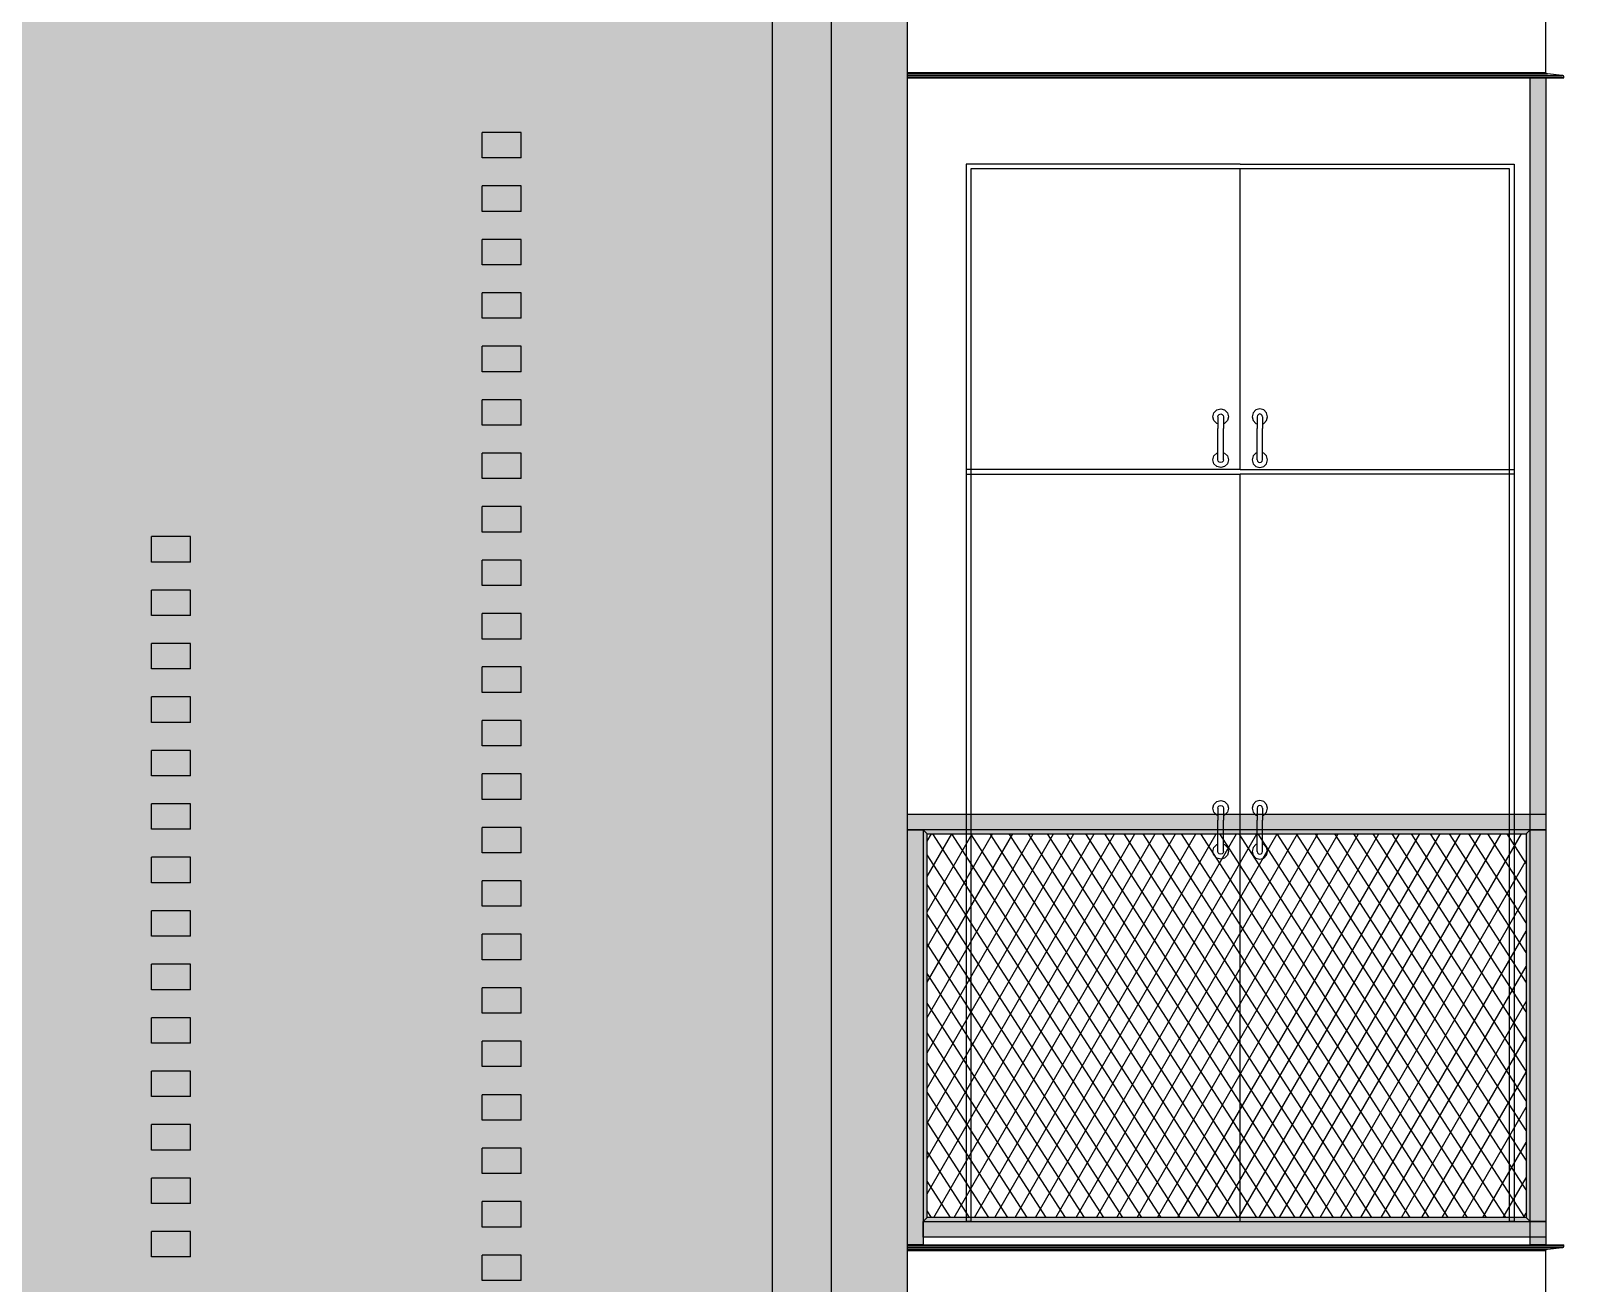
# Model space of a CAD drawing. Header units: metres. Extents: x 476297 to 476657, y 4620828 to 4621206.
# Drawn here: x 476568.757 to 476572.746, y 4621032.209 to 4621035.405 of the extents above; entities that cross this region are included whole.
import ezdxf

# ---------------------------------------------------------------- set-up
doc = ezdxf.new("R2010")
doc.units = ezdxf.units.M
doc.header["$MEASUREMENT"] = 0
for name, color, linetype in [('New2D Drafting - General', 7, 'Continuous'), ('New2D Drafting - General_Pen_No__30_Pen_No__9_Pen_No__9', 7, 'Continuous'), ('NewStructural - Bearing', 7, 'Continuous'), ('Structural - Bearing', 7, 'Continuous'), ('zoma', 7, 'Continuous')]:
    doc.layers.add(name, color=color, linetype=linetype)
doc.styles.add('GENERATED_STYLE_2', font='arial.ttf')
doc.dimstyles.new('GENERATED_STYLE__1', dxfattribs={"dimtxt": 0.2, "dimasz": 0.064421, "dimexe": 0.18, "dimexo": 0.003, "dimgap": 0.09, "dimtad": 1, "dimtih": 1, "dimtoh": 1, "dimzin": 0, "dimdsep": 46, "dimtxsty": 'GENERATED_STYLE_2', "dimblk": 'ARROWHEAD_2', "dimblk1": 'ARROWHEAD_2', "dimblk2": 'ARROWHEAD_2', "dimcen": 0.09, "dimclrd": 142, "dimclre": 142, "dimclrt": 142, "dimadec": 0, "dimazin": 0, "dimtfac": 1, "dimtdec": 4, "dimtmove": 0, "dimatfit": 3, "dimfxl": 1, "dimtolj": 1, "dimtzin": 0, "dimarcsym": 0})

# ---------------------------------------------------------------- blocks, each defined once
blk = doc.blocks.new('*D19', base_point=(476844.5271, 4621385.791))
at = {"layer": 'zoma', "color": 142, "linetype": 'Continuous', "lineweight": 0, "transparency": 16777216}
for p, q in [((476570.5254, 4621023.3108), (476570.5254, 4621023.1836)), ((476570.9254, 4621023.3108), (476570.9254, 4621023.1836)), ((476570.5009, 4621023.2048), (476570.5499, 4621023.2896)), ((476570.9009, 4621023.2048), (476570.9499, 4621023.2896)), ((476570.9254, 4621023.2472), (476570.5254, 4621023.2472)), ((476570.9669, 4621023.2472), (476570.9254, 4621023.2472))]:
    blk.add_line(p, q, dxfattribs=at)
at = {"layer": 'zoma', "color": 142, "lineweight": 0, "transparency": 16777216, "insert": (476570.9499, 4621023.2872), "char_height": 0.2, "attachment_point": 7, "style": 'GENERATED_STYLE_2'}
blk.add_mtext('\\A1;{\\pql;\\fArial CYR|b0|i0|c204|p34;0,40}', dxfattribs=at)
blk = doc.blocks.new('ARROWHEAD_2')
at = {"color": 0, "linetype": 'Continuous', "lineweight": 0}
for p, q in [((-0.378, -0.655), (0.378, 0.655)), ((0, 0), (-1, 0))]:
    blk.add_line(p, q, dxfattribs=at)
blk = doc.blocks.new('*D20', base_point=(476844.5271, 4621385.791))
at = {"layer": 'zoma', "color": 142, "linetype": 'Continuous', "lineweight": 0, "transparency": 16777216}
for p, q in [((476564.0255, 4621023.3108), (476564.0255, 4621023.1836)), ((476570.5254, 4621023.3108), (476570.5254, 4621023.1836)), ((476564.0011, 4621023.2048), (476564.05, 4621023.2896)), ((476570.5009, 4621023.2048), (476570.5499, 4621023.2896)), ((476570.5254, 4621023.2472), (476564.0255, 4621023.2472))]:
    blk.add_line(p, q, dxfattribs=at)
at = {"layer": 'zoma', "color": 142, "lineweight": 0, "transparency": 16777216, "char_height": 0.2, "attachment_point": 7, "style": 'GENERATED_STYLE_2'}
for s, insert in [('\\A1;{\\pql;\\fArial CYR|b0|i0|c204|p34;0,40}', (476564.05, 4621023.2872)), ('\\A1;{\\pql;\\fArial CYR|b0|i0|c204|p34;6,50}', (476567.0094, 4621023.2872))]:
    blk.add_mtext(s, dxfattribs=dict(at, insert=insert))

msp = doc.modelspace()

# ---------------------------------------------------------------- hatches: boundary and pattern name
at = {"layer": 'New2D Drafting - General', "linetype": 'Continuous', "lineweight": 0}
h = msp.add_hatch(dxfattribs=at)
h.set_pattern_fill('BATT_INSULATION', style=0, pattern_type=2)
h.set_pattern_definition([(60, (476844.52715, 4621385.791044), (-0.038971143, 0.0225), []), (122.833095, (476844.52715, 4621385.791044), (0.0368060797, 0.01875), [])])
h.paths.add_polyline_path([(476571.0454, 4621033.356), (476572.5758, 4621033.356), (476572.5758, 4621032.376), (476571.0454, 4621032.376)])
at = {"layer": 'New2D Drafting - General_Pen_No__30_Pen_No__9_Pen_No__9', "linetype": 'Continuous', "lineweight": 0}
h = msp.add_hatch(dxfattribs=at)
h.set_pattern_fill('BRICK___RUNNING_BOND', color=252, style=0, pattern_type=2)
h.set_pattern_definition([(180, (476560.325686, 4621034.17524), (0, 0.06664), []), (90, (476560.32569, 4621034.17524), (0.2448, 0), [0.06664, -0.06664]), (90, (476560.20329, 4621034.24188), (0.2448, 0), [0.06664, -0.06664])])
h.paths.add_polyline_path([(476553.1553, 4621031.666), (476553.2251, 4621031.666), (476553.2251, 4621029.066), (476570.9254, 4621029.066), (476570.9254, 4621024.666), (476570.9954, 4621024.666), (476570.9954, 4621029.166), (476570.9954, 4621039.1656), (476553.1553, 4621039.1656), (476553.1553, 4621038.706)])
h.paths.add_polyline_path([(476558.5251, 4621031.666), (476560.1251, 4621031.666), (476560.1251, 4621030.066), (476558.5251, 4621030.066)], flags=0)
h.paths.add_polyline_path([(476560.1251, 4621036.466), (476560.1251, 4621038.066), (476558.5251, 4621038.066), (476558.5251, 4621036.466)], flags=0)
h.paths.add_polyline_path([(476558.5251, 4621034.866), (476560.1251, 4621034.866), (476560.1251, 4621033.266), (476558.5251, 4621033.266)], flags=0)
h.paths.add_polyline_path([(476565.8257, 4621030.066), (476564.2253, 4621030.066), (476564.2253, 4621031.666), (476565.8257, 4621031.666)], flags=0)
h.paths.add_polyline_path([(476564.2253, 4621034.866), (476565.8257, 4621034.866), (476565.8257, 4621033.266), (476564.2253, 4621033.266)], flags=0)
h.paths.add_polyline_path([(476564.2253, 4621038.066), (476564.2253, 4621036.466), (476565.8257, 4621036.466), (476565.8257, 4621038.066)], flags=0)
for points in [[(476570.8004, 4621024.666), (476570.6504, 4621024.666), (476570.6504, 4621038.4661), (476570.8004, 4621038.4661)], [(476572.6258, 4621035.286), (476572.6258, 4621032.366), (476572.5858, 4621032.366), (476572.5858, 4621035.286)], [(476572.6258, 4621033.406), (476572.6258, 4621033.366), (476570.9954, 4621033.366), (476570.9954, 4621033.406)], [(476571.0354, 4621032.306), (476570.9954, 4621032.306), (476570.9954, 4621033.366), (476571.0354, 4621033.366)], [(476571.0354, 4621032.366), (476571.0454, 4621032.376), (476571.0454, 4621033.356), (476571.0354, 4621033.366)], [(476572.5758, 4621033.356), (476572.5858, 4621033.366), (476571.0354, 4621033.366), (476571.0454, 4621033.356)], [(476572.5758, 4621032.376), (476572.5858, 4621032.366), (476572.5858, 4621033.366), (476572.5758, 4621033.356)], [(476572.6258, 4621032.306), (476572.5858, 4621032.306), (476572.5858, 4621033.366), (476572.6258, 4621033.366)], [(476572.5858, 4621032.366), (476572.5758, 4621032.376), (476571.0454, 4621032.376), (476571.0354, 4621032.366)], [(476572.6258, 4621032.366), (476572.6258, 4621032.326), (476571.0354, 4621032.326), (476571.0354, 4621032.366)]]:
    msp.add_hatch(color=255, dxfattribs=at).paths.add_polyline_path(points)

# ---------------------------------------------------------------- linework, layer by layer
at = {"layer": 'New2D Drafting - General', "color": 7, "linetype": 'Continuous', "lineweight": 0, "flags": 128}
msp.add_lwpolyline([(476571.0454, 4621033.356), (476572.5758, 4621033.356), (476572.5758, 4621032.376), (476571.0454, 4621032.376)], close=True, dxfattribs=at)
at = {"layer": 'New2D Drafting - General_Pen_No__30_Pen_No__9_Pen_No__9', "color": 7, "linetype": 'Continuous', "lineweight": 0, "flags": 128}
for points in [[(476553.1553, 4621031.666), (476553.2251, 4621031.666), (476553.2251, 4621029.066), (476570.9254, 4621029.066), (476570.9254, 4621024.666), (476570.9954, 4621024.666), (476570.9954, 4621029.166), (476570.9954, 4621039.1656), (476553.1553, 4621039.1656), (476553.1553, 4621038.706)], [(476570.8004, 4621024.666), (476570.6504, 4621024.666), (476570.6504, 4621038.4661), (476570.8004, 4621038.4661)], [(476572.6258, 4621035.286), (476572.6258, 4621032.366), (476572.5858, 4621032.366), (476572.5858, 4621035.286)], [(476572.6258, 4621033.406), (476572.6258, 4621033.366), (476570.9954, 4621033.366), (476570.9954, 4621033.406)], [(476571.0354, 4621032.306), (476570.9954, 4621032.306), (476570.9954, 4621033.366), (476571.0354, 4621033.366)], [(476571.0354, 4621032.366), (476571.0454, 4621032.376), (476571.0454, 4621033.356), (476571.0354, 4621033.366)], [(476572.5758, 4621033.356), (476572.5858, 4621033.366), (476571.0354, 4621033.366), (476571.0454, 4621033.356)], [(476572.5758, 4621032.376), (476572.5858, 4621032.366), (476572.5858, 4621033.366), (476572.5758, 4621033.356)], [(476572.6258, 4621032.306), (476572.5858, 4621032.306), (476572.5858, 4621033.366), (476572.6258, 4621033.366)], [(476572.5858, 4621032.366), (476572.5758, 4621032.376), (476571.0454, 4621032.376), (476571.0354, 4621032.366)], [(476572.6258, 4621032.366), (476572.6258, 4621032.326), (476571.0354, 4621032.326), (476571.0354, 4621032.366)]]:
    msp.add_lwpolyline(points, close=True, dxfattribs=at)
at = {"layer": 'NewStructural - Bearing', "color": 7, "linetype": 'Continuous', "lineweight": 0}
for p, q in [((476569.9089, 4621035.082), (476569.9089, 4621035.147)), ((476570.0085, 4621035.147), (476569.9089, 4621035.147)), ((476570.0085, 4621035.082), (476570.0085, 4621035.147)), ((476570.0085, 4621035.082), (476569.9089, 4621035.082)), ((476571.8453, 4621035.066), (476571.1453, 4621035.066)), ((476571.1453, 4621035.066), (476571.1453, 4621034.286)), ((476572.5333, 4621035.054), (476571.1573, 4621035.054)), ((476571.1573, 4621035.054), (476571.1573, 4621034.286)), ((476571.8453, 4621035.066), (476572.5453, 4621035.066)), ((476571.8453, 4621034.286), (476571.8453, 4621035.054)), ((476572.5333, 4621034.286), (476572.5333, 4621035.054)), ((476572.5453, 4621035.066), (476572.5453, 4621034.286)), ((476569.9089, 4621034.9455), (476569.9089, 4621035.0105)), ((476570.0085, 4621035.0105), (476569.9089, 4621035.0105)), ((476570.0085, 4621034.9455), (476570.0085, 4621035.0105)), ((476570.0085, 4621034.9455), (476569.9089, 4621034.9455)), ((476569.9089, 4621034.809), (476569.9089, 4621034.874)), ((476570.0085, 4621034.874), (476569.9089, 4621034.874)), ((476570.0085, 4621034.809), (476570.0085, 4621034.874)), ((476570.0085, 4621034.809), (476569.9089, 4621034.809)), ((476569.9089, 4621034.6725), (476569.9089, 4621034.7375)), ((476570.0085, 4621034.7375), (476569.9089, 4621034.7375)), ((476570.0085, 4621034.6725), (476570.0085, 4621034.7375)), ((476570.0085, 4621034.6725), (476569.9089, 4621034.6725)), ((476569.9089, 4621034.536), (476569.9089, 4621034.601)), ((476570.0085, 4621034.601), (476569.9089, 4621034.601)), ((476570.0085, 4621034.536), (476570.0085, 4621034.601)), ((476570.0085, 4621034.536), (476569.9089, 4621034.536)), ((476569.9089, 4621034.3995), (476569.9089, 4621034.4645)), ((476570.0085, 4621034.4645), (476569.9089, 4621034.4645)), ((476570.0085, 4621034.3995), (476570.0085, 4621034.4645)), ((476571.7779, 4621034.431), (476571.7853, 4621034.4383)), ((476571.7853, 4621034.4383), (476571.7953, 4621034.441)), ((476571.7953, 4621034.441), (476571.8053, 4621034.4383)), ((476571.8053, 4621034.4383), (476571.8126, 4621034.431)), ((476571.8853, 4621034.4383), (476571.8779, 4621034.431)), ((476571.8953, 4621034.441), (476571.8853, 4621034.4383)), ((476571.9053, 4621034.4383), (476571.8953, 4621034.441)), ((476571.9126, 4621034.431), (476571.9053, 4621034.4383)), ((476570.0085, 4621034.3995), (476569.9089, 4621034.3995)), ((476571.7753, 4621034.421), (476571.7779, 4621034.431)), ((476571.7779, 4621034.411), (476571.7753, 4621034.421)), ((476571.7853, 4621034.4037), (476571.7779, 4621034.411)), ((476571.7883, 4621034.4029), (476571.7853, 4621034.4037)), ((476571.7883, 4621034.421), (476571.7892, 4621034.4245)), ((476571.7883, 4621034.421), (476571.7883, 4621034.417)), ((476571.7883, 4621034.417), (476571.7883, 4621034.406)), ((476571.7883, 4621034.406), (476571.7883, 4621034.391)), ((476571.7892, 4621034.4245), (476571.7918, 4621034.4271)), ((476571.7918, 4621034.4271), (476571.7953, 4621034.428)), ((476571.7953, 4621034.428), (476571.7988, 4621034.4271)), ((476571.7988, 4621034.4271), (476571.8013, 4621034.4245)), ((476571.8013, 4621034.4245), (476571.8023, 4621034.421)), ((476571.8023, 4621034.421), (476571.8023, 4621034.417)), ((476571.8023, 4621034.417), (476571.8023, 4621034.406)), ((476571.8023, 4621034.406), (476571.8023, 4621034.391)), ((476571.8053, 4621034.4037), (476571.8023, 4621034.4029)), ((476571.8126, 4621034.411), (476571.8053, 4621034.4037)), ((476571.8126, 4621034.431), (476571.8153, 4621034.421)), ((476571.8153, 4621034.421), (476571.8126, 4621034.411)), ((476571.8779, 4621034.431), (476571.8753, 4621034.421)), ((476571.8753, 4621034.421), (476571.8779, 4621034.411)), ((476571.8779, 4621034.411), (476571.8853, 4621034.4037)), ((476571.8853, 4621034.4037), (476571.8883, 4621034.4029)), ((476571.8892, 4621034.4245), (476571.8883, 4621034.421)), ((476571.8883, 4621034.421), (476571.8883, 4621034.417)), ((476571.8883, 4621034.417), (476571.8883, 4621034.406)), ((476571.8883, 4621034.406), (476571.8883, 4621034.391)), ((476571.8918, 4621034.4271), (476571.8892, 4621034.4245)), ((476571.8953, 4621034.428), (476571.8918, 4621034.4271)), ((476571.8988, 4621034.4271), (476571.8953, 4621034.428)), ((476571.9013, 4621034.4245), (476571.8988, 4621034.4271)), ((476571.9023, 4621034.421), (476571.9013, 4621034.4245)), ((476571.9023, 4621034.421), (476571.9023, 4621034.417)), ((476571.9023, 4621034.417), (476571.9023, 4621034.406)), ((476571.9023, 4621034.406), (476571.9023, 4621034.391)), ((476571.9023, 4621034.4029), (476571.9053, 4621034.4037)), ((476571.9053, 4621034.4037), (476571.9126, 4621034.411)), ((476571.9153, 4621034.421), (476571.9126, 4621034.431)), ((476571.9126, 4621034.411), (476571.9153, 4621034.421)), ((476571.7883, 4621034.341), (476571.7883, 4621034.391)), ((476571.8023, 4621034.341), (476571.8023, 4621034.391)), ((476571.8883, 4621034.341), (476571.8883, 4621034.391)), ((476571.9023, 4621034.341), (476571.9023, 4621034.391)), ((476569.9089, 4621034.2629), (476569.9089, 4621034.3279)), ((476570.0085, 4621034.3279), (476569.9089, 4621034.3279)), ((476570.0085, 4621034.2629), (476570.0085, 4621034.3279)), ((476571.7753, 4621034.311), (476571.7779, 4621034.321)), ((476571.7779, 4621034.321), (476571.7853, 4621034.3283)), ((476571.7853, 4621034.3283), (476571.7883, 4621034.3292)), ((476571.7883, 4621034.326), (476571.7883, 4621034.341)), ((476571.7883, 4621034.315), (476571.7883, 4621034.326)), ((476571.7883, 4621034.311), (476571.7883, 4621034.315)), ((476571.8023, 4621034.326), (476571.8023, 4621034.341)), ((476571.8023, 4621034.3292), (476571.8053, 4621034.3283)), ((476571.8023, 4621034.315), (476571.8023, 4621034.326)), ((476571.8023, 4621034.311), (476571.8023, 4621034.315)), ((476571.8053, 4621034.3283), (476571.8126, 4621034.321)), ((476571.8126, 4621034.321), (476571.8153, 4621034.311)), ((476571.8779, 4621034.321), (476571.8753, 4621034.311)), ((476571.8853, 4621034.3283), (476571.8779, 4621034.321)), ((476571.8883, 4621034.3292), (476571.8853, 4621034.3283)), ((476571.8883, 4621034.326), (476571.8883, 4621034.341)), ((476571.8883, 4621034.315), (476571.8883, 4621034.326)), ((476571.8883, 4621034.311), (476571.8883, 4621034.315)), ((476571.9023, 4621034.326), (476571.9023, 4621034.341)), ((476571.9053, 4621034.3283), (476571.9023, 4621034.3292)), ((476571.9023, 4621034.315), (476571.9023, 4621034.326)), ((476571.9023, 4621034.311), (476571.9023, 4621034.315)), ((476571.9126, 4621034.321), (476571.9053, 4621034.3283)), ((476571.9153, 4621034.311), (476571.9126, 4621034.321)), ((476571.8453, 4621034.286), (476571.1453, 4621034.286)), ((476571.1453, 4621034.286), (476571.1453, 4621032.366)), ((476571.1573, 4621034.286), (476571.1453, 4621034.286)), ((476571.1573, 4621034.286), (476571.1573, 4621032.366)), ((476571.7779, 4621034.301), (476571.7753, 4621034.311)), ((476571.7853, 4621034.2937), (476571.7779, 4621034.301)), ((476571.7953, 4621034.291), (476571.7853, 4621034.2937)), ((476571.7892, 4621034.3075), (476571.7883, 4621034.311)), ((476571.7918, 4621034.305), (476571.7892, 4621034.3075)), ((476571.7953, 4621034.304), (476571.7918, 4621034.305)), ((476571.7988, 4621034.305), (476571.7953, 4621034.304)), ((476571.8053, 4621034.2937), (476571.7953, 4621034.291)), ((476571.8013, 4621034.3075), (476571.7988, 4621034.305)), ((476571.8023, 4621034.311), (476571.8013, 4621034.3075)), ((476571.8126, 4621034.301), (476571.8053, 4621034.2937)), ((476571.8153, 4621034.311), (476571.8126, 4621034.301)), ((476571.8453, 4621034.286), (476572.5453, 4621034.286)), ((476571.8753, 4621034.311), (476571.8779, 4621034.301)), ((476571.8779, 4621034.301), (476571.8853, 4621034.2937)), ((476571.8853, 4621034.2937), (476571.8953, 4621034.291)), ((476571.8883, 4621034.311), (476571.8892, 4621034.3075)), ((476571.8892, 4621034.3075), (476571.8918, 4621034.305)), ((476571.8918, 4621034.305), (476571.8953, 4621034.304)), ((476571.8953, 4621034.304), (476571.8988, 4621034.305)), ((476571.8953, 4621034.291), (476571.9053, 4621034.2937)), ((476571.8988, 4621034.305), (476571.9013, 4621034.3075)), ((476571.9013, 4621034.3075), (476571.9023, 4621034.311)), ((476571.9053, 4621034.2937), (476571.9126, 4621034.301)), ((476571.9126, 4621034.301), (476571.9153, 4621034.311)), ((476572.5333, 4621032.366), (476572.5333, 4621034.286)), ((476572.5453, 4621034.286), (476572.5453, 4621032.366)), ((476570.0085, 4621034.2629), (476569.9089, 4621034.2629)), ((476571.1453, 4621034.274), (476571.8453, 4621034.274)), ((476571.8453, 4621032.366), (476571.8453, 4621034.274)), ((476572.5453, 4621034.274), (476571.8453, 4621034.274)), ((476569.9089, 4621034.1264), (476569.9089, 4621034.1914)), ((476570.0085, 4621034.1914), (476569.9089, 4621034.1914)), ((476570.0085, 4621034.1264), (476570.0085, 4621034.1914)), ((476570.0085, 4621034.1264), (476569.9089, 4621034.1264)), ((476569.0643, 4621034.05), (476569.0643, 4621034.115)), ((476569.164, 4621034.115), (476569.0643, 4621034.115)), ((476569.164, 4621034.05), (476569.164, 4621034.115)), ((476569.164, 4621034.05), (476569.0643, 4621034.05)), ((476569.9089, 4621033.9899), (476569.9089, 4621034.0549)), ((476570.0085, 4621034.0549), (476569.9089, 4621034.0549)), ((476570.0085, 4621033.9899), (476570.0085, 4621034.0549)), ((476569.0643, 4621033.9135), (476569.0643, 4621033.9785)), ((476569.164, 4621033.9785), (476569.0643, 4621033.9785)), ((476569.164, 4621033.9135), (476569.164, 4621033.9785)), ((476570.0085, 4621033.9899), (476569.9089, 4621033.9899)), ((476569.9089, 4621033.8534), (476569.9089, 4621033.9184)), ((476570.0085, 4621033.9184), (476569.9089, 4621033.9184)), ((476570.0085, 4621033.8534), (476570.0085, 4621033.9184)), ((476569.164, 4621033.9135), (476569.0643, 4621033.9135)), ((476569.0643, 4621033.777), (476569.0643, 4621033.842)), ((476569.164, 4621033.842), (476569.0643, 4621033.842)), ((476569.164, 4621033.777), (476569.164, 4621033.842)), ((476570.0085, 4621033.8534), (476569.9089, 4621033.8534)), ((476569.164, 4621033.777), (476569.0643, 4621033.777)), ((476569.9089, 4621033.7169), (476569.9089, 4621033.7819)), ((476570.0085, 4621033.7819), (476569.9089, 4621033.7819)), ((476570.0085, 4621033.7169), (476570.0085, 4621033.7819)), ((476570.0085, 4621033.7169), (476569.9089, 4621033.7169)), ((476569.0643, 4621033.6405), (476569.0643, 4621033.7055)), ((476569.164, 4621033.7055), (476569.0643, 4621033.7055)), ((476569.164, 4621033.6405), (476569.164, 4621033.7055)), ((476569.164, 4621033.6405), (476569.0643, 4621033.6405)), ((476569.9089, 4621033.5804), (476569.9089, 4621033.6454)), ((476570.0085, 4621033.6454), (476569.9089, 4621033.6454)), ((476570.0085, 4621033.5804), (476570.0085, 4621033.6454)), ((476569.0643, 4621033.5039), (476569.0643, 4621033.5689)), ((476569.164, 4621033.5689), (476569.0643, 4621033.5689)), ((476569.164, 4621033.5039), (476569.164, 4621033.5689)), ((476570.0085, 4621033.5804), (476569.9089, 4621033.5804)), ((476569.164, 4621033.5039), (476569.0643, 4621033.5039)), ((476569.9089, 4621033.4438), (476569.9089, 4621033.5088)), ((476570.0085, 4621033.5088), (476569.9089, 4621033.5088)), ((476570.0085, 4621033.4438), (476570.0085, 4621033.5088)), ((476570.0085, 4621033.4438), (476569.9089, 4621033.4438)), ((476571.7779, 4621033.431), (476571.7853, 4621033.4383)), ((476571.7853, 4621033.4383), (476571.7953, 4621033.441)), ((476571.7953, 4621033.441), (476571.8053, 4621033.4383)), ((476571.8053, 4621033.4383), (476571.8126, 4621033.431)), ((476571.8853, 4621033.4383), (476571.8779, 4621033.431)), ((476571.8953, 4621033.441), (476571.8853, 4621033.4383)), ((476571.9053, 4621033.4383), (476571.8953, 4621033.441)), ((476571.9126, 4621033.431), (476571.9053, 4621033.4383)), ((476569.0643, 4621033.3674), (476569.0643, 4621033.4324)), ((476569.164, 4621033.4324), (476569.0643, 4621033.4324)), ((476569.164, 4621033.3674), (476569.164, 4621033.4324)), ((476571.7753, 4621033.421), (476571.7779, 4621033.431)), ((476571.7779, 4621033.411), (476571.7753, 4621033.421)), ((476571.7853, 4621033.4037), (476571.7779, 4621033.411)), ((476571.7883, 4621033.4029), (476571.7853, 4621033.4037)), ((476571.7883, 4621033.421), (476571.7892, 4621033.4245)), ((476571.7883, 4621033.421), (476571.7883, 4621033.417)), ((476571.7883, 4621033.417), (476571.7883, 4621033.406)), ((476571.7883, 4621033.406), (476571.7883, 4621033.391)), ((476571.7892, 4621033.4245), (476571.7918, 4621033.4271)), ((476571.7918, 4621033.4271), (476571.7953, 4621033.428)), ((476571.7953, 4621033.428), (476571.7988, 4621033.4271)), ((476571.7988, 4621033.4271), (476571.8013, 4621033.4245)), ((476571.8013, 4621033.4245), (476571.8023, 4621033.421)), ((476571.8023, 4621033.421), (476571.8023, 4621033.417)), ((476571.8023, 4621033.417), (476571.8023, 4621033.406)), ((476571.8023, 4621033.406), (476571.8023, 4621033.391)), ((476571.8053, 4621033.4037), (476571.8023, 4621033.4029)), ((476571.8126, 4621033.411), (476571.8053, 4621033.4037)), ((476571.8126, 4621033.431), (476571.8153, 4621033.421)), ((476571.8153, 4621033.421), (476571.8126, 4621033.411)), ((476571.8779, 4621033.431), (476571.8753, 4621033.421)), ((476571.8753, 4621033.421), (476571.8779, 4621033.411)), ((476571.8779, 4621033.411), (476571.8853, 4621033.4037)), ((476571.8853, 4621033.4037), (476571.8883, 4621033.4029)), ((476571.8892, 4621033.4245), (476571.8883, 4621033.421)), ((476571.8883, 4621033.421), (476571.8883, 4621033.417)), ((476571.8883, 4621033.417), (476571.8883, 4621033.406)), ((476571.8883, 4621033.406), (476571.8883, 4621033.391)), ((476571.8918, 4621033.4271), (476571.8892, 4621033.4245)), ((476571.8953, 4621033.428), (476571.8918, 4621033.4271)), ((476571.8988, 4621033.4271), (476571.8953, 4621033.428)), ((476571.9013, 4621033.4245), (476571.8988, 4621033.4271)), ((476571.9023, 4621033.421), (476571.9013, 4621033.4245)), ((476571.9023, 4621033.421), (476571.9023, 4621033.417)), ((476571.9023, 4621033.417), (476571.9023, 4621033.406)), ((476571.9023, 4621033.406), (476571.9023, 4621033.391)), ((476571.9023, 4621033.4029), (476571.9053, 4621033.4037)), ((476571.9053, 4621033.4037), (476571.9126, 4621033.411)), ((476571.9153, 4621033.421), (476571.9126, 4621033.431)), ((476571.9126, 4621033.411), (476571.9153, 4621033.421)), ((476569.164, 4621033.3674), (476569.0643, 4621033.3674)), ((476569.9089, 4621033.3073), (476569.9089, 4621033.3723)), ((476570.0085, 4621033.3723), (476569.9089, 4621033.3723)), ((476570.0085, 4621033.3073), (476570.0085, 4621033.3723)), ((476571.7883, 4621033.341), (476571.7883, 4621033.391)), ((476571.8023, 4621033.341), (476571.8023, 4621033.391)), ((476571.8883, 4621033.341), (476571.8883, 4621033.391)), ((476571.9023, 4621033.341), (476571.9023, 4621033.391)), ((476571.7753, 4621033.311), (476571.7779, 4621033.321)), ((476571.7779, 4621033.321), (476571.7853, 4621033.3283)), ((476571.7853, 4621033.3283), (476571.7883, 4621033.3292)), ((476571.7883, 4621033.326), (476571.7883, 4621033.341)), ((476571.7883, 4621033.315), (476571.7883, 4621033.326)), ((476571.8023, 4621033.326), (476571.8023, 4621033.341)), ((476571.8023, 4621033.3292), (476571.8053, 4621033.3283)), ((476571.8023, 4621033.315), (476571.8023, 4621033.326)), ((476571.8053, 4621033.3283), (476571.8126, 4621033.321)), ((476571.8126, 4621033.321), (476571.8153, 4621033.311)), ((476571.8779, 4621033.321), (476571.8753, 4621033.311)), ((476571.8853, 4621033.3283), (476571.8779, 4621033.321)), ((476571.8883, 4621033.3292), (476571.8853, 4621033.3283)), ((476571.8883, 4621033.326), (476571.8883, 4621033.341)), ((476571.8883, 4621033.315), (476571.8883, 4621033.326)), ((476571.9023, 4621033.326), (476571.9023, 4621033.341)), ((476571.9053, 4621033.3283), (476571.9023, 4621033.3292)), ((476571.9023, 4621033.315), (476571.9023, 4621033.326)), ((476571.9126, 4621033.321), (476571.9053, 4621033.3283)), ((476571.9153, 4621033.311), (476571.9126, 4621033.321)), ((476569.0643, 4621033.2309), (476569.0643, 4621033.2959)), ((476569.164, 4621033.2959), (476569.0643, 4621033.2959)), ((476569.164, 4621033.2309), (476569.164, 4621033.2959)), ((476570.0085, 4621033.3073), (476569.9089, 4621033.3073)), ((476571.7779, 4621033.301), (476571.7753, 4621033.311)), ((476571.7853, 4621033.2937), (476571.7779, 4621033.301)), ((476571.7953, 4621033.291), (476571.7853, 4621033.2937)), ((476571.7883, 4621033.311), (476571.7883, 4621033.315)), ((476571.7892, 4621033.3075), (476571.7883, 4621033.311)), ((476571.7918, 4621033.305), (476571.7892, 4621033.3075)), ((476571.7953, 4621033.304), (476571.7918, 4621033.305)), ((476571.7988, 4621033.305), (476571.7953, 4621033.304)), ((476571.8053, 4621033.2937), (476571.7953, 4621033.291)), ((476571.8013, 4621033.3075), (476571.7988, 4621033.305)), ((476571.8023, 4621033.311), (476571.8013, 4621033.3075)), ((476571.8023, 4621033.311), (476571.8023, 4621033.315)), ((476571.8126, 4621033.301), (476571.8053, 4621033.2937)), ((476571.8153, 4621033.311), (476571.8126, 4621033.301)), ((476571.8753, 4621033.311), (476571.8779, 4621033.301)), ((476571.8779, 4621033.301), (476571.8853, 4621033.2937)), ((476571.8853, 4621033.2937), (476571.8953, 4621033.291)), ((476571.8883, 4621033.311), (476571.8883, 4621033.315)), ((476571.8883, 4621033.311), (476571.8892, 4621033.3075)), ((476571.8892, 4621033.3075), (476571.8918, 4621033.305)), ((476571.8918, 4621033.305), (476571.8953, 4621033.304)), ((476571.8953, 4621033.304), (476571.8988, 4621033.305)), ((476571.8953, 4621033.291), (476571.9053, 4621033.2937)), ((476571.8988, 4621033.305), (476571.9013, 4621033.3075)), ((476571.9013, 4621033.3075), (476571.9023, 4621033.311)), ((476571.9023, 4621033.311), (476571.9023, 4621033.315)), ((476571.9053, 4621033.2937), (476571.9126, 4621033.301)), ((476571.9126, 4621033.301), (476571.9153, 4621033.311)), ((476569.164, 4621033.2309), (476569.0643, 4621033.2309)), ((476569.9089, 4621033.1708), (476569.9089, 4621033.2358)), ((476570.0085, 4621033.2358), (476569.9089, 4621033.2358)), ((476570.0085, 4621033.1708), (476570.0085, 4621033.2358)), ((476569.0643, 4621033.0944), (476569.0643, 4621033.1594)), ((476569.164, 4621033.1594), (476569.0643, 4621033.1594)), ((476569.164, 4621033.0944), (476569.164, 4621033.1594)), ((476570.0085, 4621033.1708), (476569.9089, 4621033.1708)), ((476569.164, 4621033.0944), (476569.0643, 4621033.0944)), ((476569.9089, 4621033.0343), (476569.9089, 4621033.0993)), ((476570.0085, 4621033.0993), (476569.9089, 4621033.0993)), ((476570.0085, 4621033.0343), (476570.0085, 4621033.0993)), ((476569.0643, 4621032.9579), (476569.0643, 4621033.0229)), ((476569.164, 4621033.0229), (476569.0643, 4621033.0229)), ((476569.164, 4621032.9579), (476569.164, 4621033.0229)), ((476570.0085, 4621033.0343), (476569.9089, 4621033.0343)), ((476569.9089, 4621032.8978), (476569.9089, 4621032.9628)), ((476570.0085, 4621032.9628), (476569.9089, 4621032.9628)), ((476570.0085, 4621032.8978), (476570.0085, 4621032.9628)), ((476569.164, 4621032.9579), (476569.0643, 4621032.9579)), ((476569.0643, 4621032.8213), (476569.0643, 4621032.8863)), ((476569.164, 4621032.8863), (476569.0643, 4621032.8863)), ((476569.164, 4621032.8213), (476569.164, 4621032.8863)), ((476570.0085, 4621032.8978), (476569.9089, 4621032.8978)), ((476569.164, 4621032.8213), (476569.0643, 4621032.8213)), ((476569.9089, 4621032.7613), (476569.9089, 4621032.8263)), ((476570.0085, 4621032.8263), (476569.9089, 4621032.8263)), ((476570.0085, 4621032.7613), (476570.0085, 4621032.8263)), ((476570.0085, 4621032.7613), (476569.9089, 4621032.7613)), ((476569.0643, 4621032.6848), (476569.0643, 4621032.7498)), ((476569.164, 4621032.7498), (476569.0643, 4621032.7498)), ((476569.164, 4621032.6848), (476569.164, 4621032.7498)), ((476569.164, 4621032.6848), (476569.0643, 4621032.6848)), ((476569.9089, 4621032.6247), (476569.9089, 4621032.6897)), ((476570.0085, 4621032.6897), (476569.9089, 4621032.6897)), ((476570.0085, 4621032.6247), (476570.0085, 4621032.6897)), ((476569.0643, 4621032.5483), (476569.0643, 4621032.6133)), ((476569.164, 4621032.6133), (476569.0643, 4621032.6133)), ((476569.164, 4621032.5483), (476569.164, 4621032.6133)), ((476570.0085, 4621032.6247), (476569.9089, 4621032.6247)), ((476569.164, 4621032.5483), (476569.0643, 4621032.5483)), ((476569.9089, 4621032.4882), (476569.9089, 4621032.5532)), ((476570.0085, 4621032.5532), (476569.9089, 4621032.5532)), ((476570.0085, 4621032.4882), (476570.0085, 4621032.5532)), ((476570.0085, 4621032.4882), (476569.9089, 4621032.4882)), ((476569.0643, 4621032.4118), (476569.0643, 4621032.4768)), ((476569.164, 4621032.4768), (476569.0643, 4621032.4768)), ((476569.164, 4621032.4118), (476569.164, 4621032.4768)), ((476569.164, 4621032.4118), (476569.0643, 4621032.4118)), ((476569.9089, 4621032.3517), (476569.9089, 4621032.4167)), ((476570.0085, 4621032.4167), (476569.9089, 4621032.4167)), ((476570.0085, 4621032.3517), (476570.0085, 4621032.4167)), ((476571.1573, 4621032.366), (476571.1453, 4621032.366)), ((476572.5453, 4621032.366), (476572.5333, 4621032.366)), ((476569.0643, 4621032.2753), (476569.0643, 4621032.3403)), ((476569.164, 4621032.3403), (476569.0643, 4621032.3403)), ((476569.164, 4621032.2753), (476569.164, 4621032.3403)), ((476570.0085, 4621032.3517), (476569.9089, 4621032.3517)), ((476569.164, 4621032.2753), (476569.0643, 4621032.2753)), ((476569.9089, 4621032.2152), (476569.9089, 4621032.2802)), ((476570.0085, 4621032.2802), (476569.9089, 4621032.2802)), ((476570.0085, 4621032.2152), (476570.0085, 4621032.2802)), ((476570.0085, 4621032.2152), (476569.9089, 4621032.2152))]:
    msp.add_line(p, q, dxfattribs=at)
at = {"layer": 'Structural - Bearing', "color": 7, "linetype": 'Continuous', "lineweight": 0}
for p, q in [((476572.6258, 4621035.3004), (476572.6258, 4621035.4916)), ((476570.9954, 4621035.3004), (476572.6258, 4621035.3004)), ((476570.9954, 4621035.2965), (476572.6303, 4621035.2965)), ((476570.9954, 4621035.2925), (476572.6677, 4621035.2925)), ((476570.9954, 4621035.2885), (476572.6721, 4621035.2885)), ((476570.9954, 4621035.286), (476572.6721, 4621035.286)), ((476572.6262, 4621035.2989), (476572.6258, 4621035.3004)), ((476572.6274, 4621035.2976), (476572.6262, 4621035.2989)), ((476572.6291, 4621035.2967), (476572.6274, 4621035.2976)), ((476572.6303, 4621035.2965), (476572.6291, 4621035.2967)), ((476572.6677, 4621035.2925), (476572.6303, 4621035.2965)), ((476572.6689, 4621035.2922), (476572.6677, 4621035.2925)), ((476572.6706, 4621035.2914), (476572.6689, 4621035.2922)), ((476572.6717, 4621035.2901), (476572.6706, 4621035.2914)), ((476572.6721, 4621035.2885), (476572.6717, 4621035.2901)), ((476572.6721, 4621035.286), (476572.6721, 4621035.2885)), ((476570.9954, 4621032.306), (476572.6721, 4621032.306)), ((476570.9954, 4621032.3035), (476572.6721, 4621032.3035)), ((476570.9954, 4621032.2996), (476572.6677, 4621032.2996)), ((476570.9954, 4621032.2956), (476572.6303, 4621032.2956)), ((476570.9954, 4621032.2916), (476572.6258, 4621032.2916)), ((476572.6258, 4621032.2916), (476572.6262, 4621032.2932)), ((476572.6258, 4621032.1004), (476572.6258, 4621032.2916)), ((476572.6262, 4621032.2932), (476572.6274, 4621032.2945)), ((476572.6274, 4621032.2945), (476572.6291, 4621032.2953)), ((476572.6291, 4621032.2953), (476572.6303, 4621032.2956)), ((476572.6303, 4621032.2956), (476572.6677, 4621032.2996)), ((476572.6677, 4621032.2996), (476572.6689, 4621032.2998)), ((476572.6689, 4621032.2998), (476572.6706, 4621032.3007)), ((476572.6706, 4621032.3007), (476572.6717, 4621032.302)), ((476572.6717, 4621032.302), (476572.6721, 4621032.3035)), ((476572.6721, 4621032.3035), (476572.6721, 4621032.306))]:
    msp.add_line(p, q, dxfattribs=at)

# ---------------------------------------------------------------- dimensions: what is measured, and where the dimension line sits
at = {"layer": 'zoma', "color": 142, "linetype": 'Continuous', "lineweight": 0}
for base, p1, p2, picture, middle in [((476564.0255, 4621023.2472), (476570.5254, 4621047.4056), (476564.0255, 4621047.4056), '*D20', (476567.2692, 4621023.3872)), ((476570.5254, 4621023.2472), (476570.9254, 4621047.4056), (476570.5254, 4621047.4056), '*D19', (476571.2097, 4621023.3872))]:
    dim = msp.add_linear_dim(base=base, p1=p1, p2=p2, angle=180, dimstyle='GENERATED_STYLE__1', dxfattribs=at)
    dim.commit()
    dim.dimension.update_dxf_attribs({"geometry": picture, "text_midpoint": middle, "dimtype": 160})

doc.saveas('drawing.dxf')
